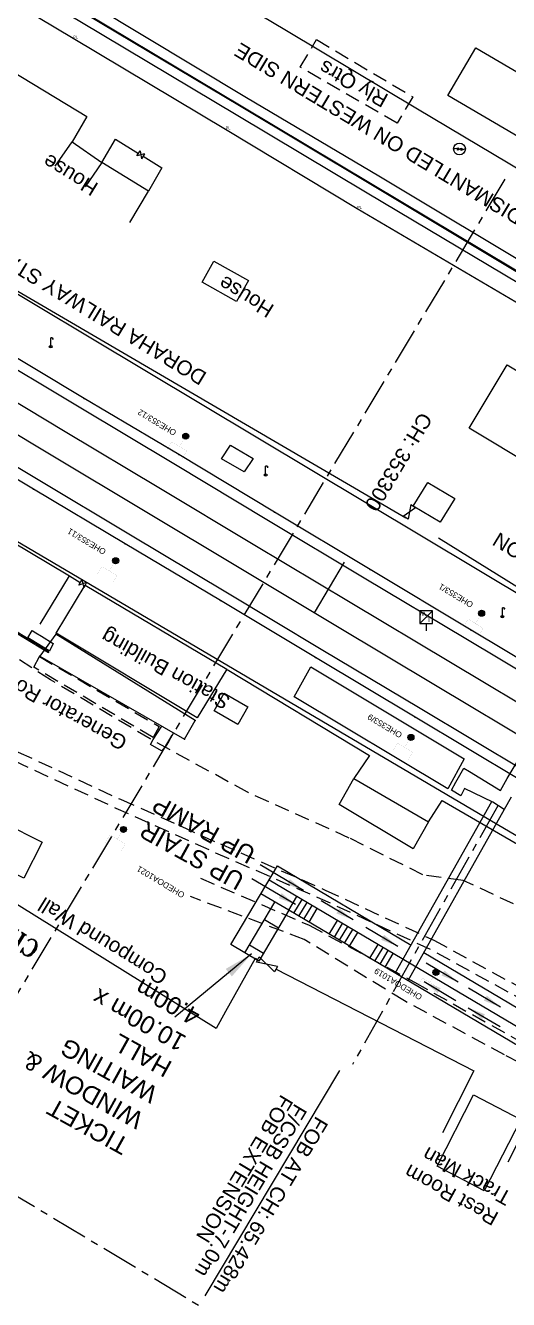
# Model space of a CAD drawing. Header units: metres. Extents: x 593168 to 611286, y 3401475 to 3412398.
# Drawn here: x 599823 to 599905, y 3408226.4 to 3408442.6 of the extents above; entities that cross this region are included whole.
import ezdxf
from ezdxf.enums import TextEntityAlignment as Align

# ---------------------------------------------------------------- set-up
doc = ezdxf.new("R2010")
doc.units = ezdxf.units.M
doc.header["$MEASUREMENT"] = 0
doc.linetypes.add('CENTER', pattern=[2, 1.25, -0.25, 0.25, -0.25])
doc.linetypes.add('DASHED', pattern=[0.75, 0.5, -0.25])
for name, color, linetype, lineweight in [('Cart Track', 34, 'Continuous', 0), ('Compound Wall', 251, 'Continuous', 0), ('DORAHA STATION PROP. DETAILS', 10, 'Continuous', 0), ("DORAHA STN. SRJ's", 251, 'Continuous', 0), ('Electric Pole', 251, 'Continuous', 0), ('Existing IR Chainage', 7, 'Continuous', 0), ('Existing IR Track', 7, 'Continuous', 0), ('Footpath Over Bridge', 7, 'Continuous', 0), ('Gate', 251, 'Continuous', 0), ('Govt buliding', 251, 'Continuous', 0), ('Grill', 251, 'Continuous', 0), ('IR PROP. DETAILS', 190, 'Continuous', 18), ('Lamp_Post', 251, 'Continuous', 0), ('OHE MAST', 8, 'Continuous', 0), ('OHE MAST TEXT', 8, 'Continuous', 0), ('Pipe Line', 4, 'Continuous', 0), ('Platform', 7, 'Continuous', 0), ('Residential Building Pucca', 251, 'Continuous', 0), ('Residential Building Semipucca', 251, 'Continuous', 0), ('Retaining Wall', 251, 'Continuous', 0), ('Shed', 251, 'Continuous', 0), ('SRJ CH. in Station', 7, 'Continuous', 0), ('Step', 7, 'Continuous', 0), ('Subroad Edge', 34, 'Continuous', 0), ('Text1', 251, 'Continuous', 0), ('Village Name', 7, 'Continuous', 0), ('WL', 7, 'Continuous', 0)]:
    doc.layers.add(name, color=color, linetype=linetype, lineweight=lineweight)
doc.layers.add('Existing Railway Boundary', color=7, linetype='CENTER')
doc.styles.add('CUT-FILL', font='cut-fill.shx', dxfattribs={"height": 2})
doc.styles.add('ROMANT', font='romant__.ttf')
doc.styles.get("Standard").update_dxf_attribs({"font": 'arial.ttf'})
doc.styles.add('Style-Arial', font='arial.ttf')
doc.styles.add('Vill txt', font='arial.ttf', dxfattribs={"height": 3})
doc.dimstyles.new('ISO-25', dxfattribs={"dimtxt": 2.5, "dimasz": 2.5, "dimexe": 1.25, "dimexo": 0.625, "dimtad": 1, "dimtxsty": 'Standard', "dimcen": 2.5, "dimadec": 0, "dimazin": 0, "dimtfac": 1, "dimtmove": 0, "dimatfit": 3, "dimfxl": 1, "dimarcsym": 0})

# ---------------------------------------------------------------- blocks, each defined once
blk = doc.blocks.new('GT')
at = {"layer": 'Gate'}
for p, q in [((-0.5, -0.5), (-0.5, 0.5)), ((-0.5, 0.5), (0.5, -0.5)), ((0.5, 0.5), (0.5, -0.5))]:
    blk.add_line(p, q, dxfattribs=at)
blk.add_lwpolyline([(0.5, 0.5), (-0.5, -0.5)], dxfattribs=at)
blk = doc.blocks.new('EP')
blk.add_hatch(color=8).paths.add_polyline_path([(-0.21, -0.05), (-0.21, 0.16), (-0.93, -0.01), (-0.31, 0.07), (-0.31, -0.19), (0.31, 0), (0.31, -0.24), (0.94, -0.01), (0.41, -0.1), (0.43, 0.15)])
at = {"color": 8}
for p, q in [((-0.93, -0.01), (-0.21, 0.16)), ((-0.31, 0.07), (-0.93, -0.01)), ((-0.31, -0.19), (-0.31, 0.07)), ((0.31, 0), (-0.31, -0.19)), ((-0.21, 0.16), (-0.21, -0.05)), ((-0.21, -0.05), (0.43, 0.15)), ((0.31, -0.24), (0.31, 0)), ((0.43, 0.15), (0.41, -0.1)), ((0.94, -0.01), (0.31, -0.24)), ((0.41, -0.1), (0.94, -0.01))]:
    blk.add_line(p, q, dxfattribs=at)
blk.add_circle((0, 0), 1, dxfattribs=at)
blk = doc.blocks.new('LP')
for points in [[(0, 0), (0, 1.5)], [(0.25, 1.35), (0.44, 1.35)]]:
    blk.add_lwpolyline(points)
for centre, radius, start, end in [((0.07, 0.99), 0.519, 57.6425, 97.3165), ((0.34, 1.33), 0.094, 11.7012, 168.0476)]:
    blk.add_arc(centre, radius, start, end)
at = {"extrusion": (0, 0, -1)}
blk.add_ellipse((0, 0.01), major_axis=(0.308, 0), ratio=0.400495, dxfattribs=at)
blk.add_ellipse((0.35, 1.36), major_axis=(0.0017, 0.0438), ratio=0.461056, start_param=1.74022, end_param=4.575836)
blk = doc.blocks.new('WL')
at = {"layer": 'WL'}
for p, q in [((1.07, 3.42), (-1.06, 3.42)), ((-1.06, 3.42), (-1.06, 1.29)), ((1.07, 1.29), (1.07, 3.42)), ((-1.06, 1.29), (1.07, 1.29)), ((0, 1.29), (0, 0))]:
    blk.add_line(p, q, dxfattribs=at)
blk.add_lwpolyline([(-1.06, 1.29), (1.07, 3.42)], dxfattribs=at)
at = {"layer": 'WL', "style": 'CUT-FILL'}
for s, p in [('W', (-0.08, 3.25)), ('L', (0.61, 2.26))]:
    blk.add_text(s, height=0.739, rotation=180, dxfattribs=at).set_placement(p)
blk = doc.blocks.new('OHE MAST')
h = blk.add_hatch(color=256)
h.dxf.hatch_style = 1
edge = h.paths.add_edge_path()
edge.add_arc((0, 0), 0.514, 0, 360)
at = {"const_width": 0.01}
for points in [[(1.5, 3.5), (1.5, 2), (-1.5, 2), (-1.5, 3.5)], [(0, 2), (0, 0)]]:
    blk.add_lwpolyline(points, dxfattribs=at)
blk.add_circle((0, 0), 0.514)

msp = doc.modelspace()

# ---------------------------------------------------------------- linework, layer by layer
at = {"layer": 'Cart Track', "color": 88, "linetype": 'DASHED', "ltscale": 5}
for points in [[(599852.7061, 3408297.8643), (599871.152, 3408289.8984), (599889.0437, 3408280.2215), (599906.1904, 3408270.603), (599924.6307, 3408260.3524), (599946.3257, 3408250.3366), (599964.9164, 3408239.7199), (600001.5665, 3408222.7369), (600020.6056, 3408214.6003), (600042.0157, 3408206.0129), (600066.5117, 3408194.1351), (600081.1976, 3408185.9946), (600086.722, 3408179.2522), (600088.6533, 3408172.7205)], [(600083.6553, 3408174.315), (600083.6771, 3408178.7988), (600081.739, 3408180.2812), (600079.8056, 3408184.2276), (600065.5097, 3408192.018), (600041.3301, 3408203.8629), (600019.2404, 3408212.2648), (600000.5271, 3408220.4648), (599981.0368, 3408228.6182), (599963.7365, 3408237.5181), (599945.1664, 3408248.4359), (599923.4202, 3408257.9119), (599904.3045, 3408267.8845), (599887.301, 3408277.0604), (599870.2837, 3408287.4912), (599851.0044, 3408294.7496)]]:
    msp.add_lwpolyline(points, dxfattribs=at)
at = {"layer": 'Compound Wall'}
for points in [[(599809.6311, 3408441.5013, 259.9519), (599833.3955, 3408427.1498, 260.2628), (599830.8978, 3408422.845, 262.1653)], [(599835.9658, 3408419.3225, 261.7434), (599838.2777, 3408423.2983, 259.877), (599842.1867, 3408420.8988, 260.5727)], [(599842.9611, 3408420.4194, 260.5687), (599846.149, 3408418.4291, 260.2718), (599843.8629, 3408414.5096, 261.5994)], [(599825.5049, 3408340.9634, 261.9583), (599830.4717, 3408349.2089, 262.0973)], [(599830.4708, 3408349.2093, 262.0963), (599832.3028, 3408348.0551, 262.4012)], [(599862.4441, 3408284.0519, 258.1425), (599862.0021, 3408284.2414, 259.791), (599856.9245, 3408275.2454, 259.586), (599855.3782, 3408272.359, 259.5071), (599787.9714, 3408314.2626, 258.3084)], [(599865.5183, 3408282.4619, 258.0505), (599899.1128, 3408265.1745, 259.605), (599893.7925, 3408254.6439, 156.3202)], [(599950.7216, 3408233.1092, 259.55), (599910.0809, 3408259.9224, 259.572), (599904.8798, 3408249.6499, 259.671)]]:
    msp.add_polyline3d(points, dxfattribs=at)
at = {"layer": 'DORAHA STATION PROP. DETAILS'}
msp.add_line((599864.344, 3408297.5907), (599912.6973, 3408268.993), dxfattribs=at)
at = {"layer": 'DORAHA STATION PROP. DETAILS', "linetype": 'CENTER', "ltscale": 5}
msp.add_lwpolyline([(599903.175, 3408310.1731), (599878.4941, 3408266.2599)], dxfattribs=at)
at = {"layer": 'DORAHA STATION PROP. DETAILS'}
for points in [[(599885.7561, 3408281.7319), (599902.1422, 3408310.8867)], [(599904.2647, 3408309.5607), (599887.9084, 3408280.459)], [(599890.6039, 3408285.2548), (599916.6794, 3408269.8329), (599913.8795, 3408265.0988), (599867.6781, 3408292.4239), (599862.5875, 3408283.8166), (599857.8534, 3408286.6164), (599865.7439, 3408299.9577), (599888.4515, 3408286.5277)], [(599860.2204, 3408285.2165), (599865.3111, 3408293.8238)], [(599867.6781, 3408292.4239), (599862.9441, 3408295.2237)], [(599867.6781, 3408292.4239), (599869.078, 3408294.7909)], [(599868.5388, 3408291.9148), (599869.9387, 3408294.2818)], [(599869.3995, 3408291.4057), (599870.7995, 3408293.7727)], [(599870.2603, 3408290.8967), (599871.6602, 3408293.2637)], [(599871.121, 3408290.3876), (599872.5209, 3408292.7546)], [(599863.5607, 3408290.8643), (599865.9277, 3408289.4643)], [(599874.5639, 3408288.3514), (599875.9638, 3408290.7184)], [(599875.4246, 3408287.8423), (599876.8246, 3408290.2093)], [(599876.2854, 3408287.3332), (599877.6853, 3408289.7002)], [(599877.1461, 3408286.8242), (599878.546, 3408289.1912)], [(599878.0068, 3408286.3151), (599879.4068, 3408288.6821)], [(599861.0159, 3408286.5614), (599863.3829, 3408285.1615)], [(599881.4498, 3408284.2789), (599882.8497, 3408286.6459)], [(599882.3105, 3408283.7698), (599883.7104, 3408286.1368)], [(599883.1712, 3408283.2607), (599884.5711, 3408285.6277)], [(599884.0319, 3408282.7517), (599885.4319, 3408285.1187)]]:
    msp.add_lwpolyline(points, dxfattribs=at)
at = {"layer": 'DORAHA STATION PROP. DETAILS', "elevation": 266.1131}
for points in [[(599885.7561, 3408281.7319), (599885.724, 3408281.6748)], [(599887.9084, 3408280.459), (599887.9034, 3408280.4499)]]:
    msp.add_lwpolyline(points, dxfattribs=at)
at = {"layer": "DORAHA STN. SRJ's", "lineweight": 13, "elevation": 267.4006, "flags": 128}
msp.add_lwpolyline([(599876.3018, 3408265.2459), (599853.4147, 3408227.0041)], dxfattribs=at)
at = {"layer": 'Existing IR Chainage', "color": 7, "linetype": 'Continuous', "lineweight": 13, "flags": 128}
msp.add_lwpolyline([(599877.1147, 3408351.5192), (599871.9779, 3408342.9393)], dxfattribs=at)
at = {"layer": 'Existing IR Track', "color": 0, "linetype": 'DASHED', "ltscale": 5, "flags": 128}
msp.add_lwpolyline([(600300.9941, 3408082.3917), (600280.6872, 3408091.1888), (600278.194, 3408092.197), (600275.4645, 3408093.2597), (600259.8356, 3408100.2013), (600244.9725, 3408108.5287), (600217.7499, 3408124.797), (600195.4514, 3408138.2511), (600177.9328, 3408148.4846), (600159.1489, 3408158.3834), (600139.3863, 3408168.0445), (600121.5005, 3408176.271), (600103.4945, 3408184.3792), (600085.5503, 3408192.4555), (600068.2262, 3408200.1721), (600044.0212, 3408211.0553), (600024.1862, 3408220.0175), (600004.0911, 3408229.1691), (599986.1424, 3408237.2709), (599968.0807, 3408245.4461), (599948.2324, 3408254.4952), (599909.4774, 3408276.0415), (599891.8619, 3408285.7167), (599873.0778, 3408294.3827), (599855.3291, 3408302.1459), (599838.3999, 3408309.725), (599821.0558, 3408317.7999), (599803.6602, 3408326.1886), (599786.4958, 3408334.8279), (599768.6698, 3408343.7482), (599750.442, 3408353.5777), (599744.6879, 3408357.0053), (599724.0956, 3408370.2137), (599704.7053, 3408384.0115), (599686.8914, 3408399.2996), (599669.2958, 3408416.597), (599652.1152, 3408433.2776), (599635.9553, 3408446.7247), (599620.8413, 3408457.3073), (599602.7895, 3408468.5208), (599565.5836, 3408490.2766), (599549.4534, 3408499.7086), (599533.478, 3408508.9593), (599491.1348, 3408533.6096)], dxfattribs=at)
at = {"layer": 'Existing IR Track', "color": 0, "flags": 128}
for points in [[(599953.8819, 3408370.6117), (599933.1033, 3408383.014), (599909.3811, 3408397.2151), (599881.0019, 3408414.1459), (599858.7381, 3408427.4473), (599832.5054, 3408443.1251), (599814.7325, 3408453.7146), (599788.5317, 3408469.4269), (599768.6156, 3408481.2662), (599748.4939, 3408493.3123), (599718.6366, 3408511.2497)], [(600060.097, 3408241.3763), (600041.6979, 3408252.3525), (600021.5588, 3408264.39), (600005.4299, 3408274.0664), (599986.7764, 3408285.235), (599986.7722, 3408285.2361), (599968.6642, 3408296.0462), (599950.7184, 3408306.7738), (599932.9045, 3408317.4584), (599915.0647, 3408328.1267), (599897.7151, 3408338.5079), (599880.4914, 3408348.7995), (599864.2703, 3408358.5453), (599848.1574, 3408368.1928), (599832.0945, 3408377.8038), (599815.2685, 3408387.8645), (599797.1726, 3408398.6684), (599779.9573, 3408409.0446), (599763.9529, 3408418.6291), (599746.7899, 3408428.903), (599728.3971, 3408439.9781), (599711.6102, 3408450.0311)], [(600070.937, 3408218.299), (600052.6596, 3408229.2569), (600034.8324, 3408239.9287), (600016.941, 3408250.6611), (599997.9538, 3408262.0183), (599979.5645, 3408273.0186), (599960.6352, 3408284.3537), (599943.3703, 3408294.7192), (599924.9764, 3408305.723), (599907.7274, 3408316.0423), (599889.9632, 3408326.6668), (599873.1796, 3408336.7079), (599857.0011, 3408346.413), (599840.8286, 3408356.0919), (599825.1725, 3408365.4715), (599808.424, 3408375.4895), (599790.6027, 3408386.1336), (599773.2182, 3408396.529), (599756.3822, 3408406.5684), (599738.9142, 3408417.0223), (599720.8995, 3408427.762), (599704.0274, 3408437.8014), (599687.1919, 3408447.8463)]]:
    msp.add_lwpolyline(points, dxfattribs=at)
at = {"layer": 'Existing IR Track', "color": 0, "lineweight": 15, "flags": 128}
for points in [[(600073.6066, 3408222.2952), (600055.125, 3408233.3496), (600037.3837, 3408243.922), (600019.4889, 3408254.6488), (600000.4568, 3408266.0368), (599981.8613, 3408277.1457), (599963.2375, 3408288.3266), (599945.7811, 3408298.7482), (599927.6268, 3408309.6039), (599910.1744, 3408320.0483), (599892.6006, 3408330.5792), (599875.6746, 3408340.7261), (599859.2809, 3408350.5411), (599843.3055, 3408360.1072), (599827.3511, 3408369.6529), (599810.8116, 3408379.5593), (599792.8268, 3408390.3244), (599775.6004, 3408400.6322), (599758.734, 3408410.7111), (599741.3882, 3408421.0734), (599723.2221, 3408431.9273), (599706.4353, 3408441.9657), (599689.9449, 3408451.8201)], [(600057.7236, 3408237.3078), (600040.1096, 3408247.7838), (600021.9675, 3408258.6299), (600002.9626, 3408270.0116), (599984.3554, 3408281.1368), (599965.8101, 3408292.227), (599948.2149, 3408302.7445), (599930.1759, 3408313.528), (599912.7063, 3408323.9567), (599895.1149, 3408334.4917), (599878.1064, 3408344.6676), (599861.6303, 3408354.54), (599845.6542, 3408364.1132), (599829.7223, 3408373.6615), (599812.9638, 3408383.7206), (599795.1325, 3408394.4058), (599777.6283, 3408404.891), (599761.5565, 3408414.4824), (599744.04, 3408424.9541), (599725.6163, 3408435.9988), (599708.9694, 3408445.9748)]]:
    msp.add_lwpolyline(points, dxfattribs=at)
at = {"layer": 'Existing Railway Boundary', "ltscale": 5}
msp.add_lwpolyline([(599936.2222, 3408204.7154), (599918.8408, 3408185.4773), (599771.2804, 3408274.0123), (599785.0232, 3408302.5983), (599708.5849, 3408348.2622), (599593.7586, 3408416.8589), (599615.059, 3408451.9179), (599554.734, 3408488.0427), (599482.8847, 3408531.0687), (599453.6679, 3408548.5649), (599424.7618, 3408565.8749)], dxfattribs=at)
at = {"layer": 'Footpath Over Bridge'}
msp.add_polyline3d([(599905.4228, 3408311.653, 265.9582), (599904.2647, 3408309.5607, 266.1131), (599902.3364, 3408310.7942, 266.0541), (599897.5273, 3408313.0929, 261.9254), (599896.8944, 3408311.8717, 261.0526), (599895.3063, 3408312.8228, 261.0356), (599896.053, 3408314.1491, 262.0653), (599897.4192, 3408316.5541, 262.0843), (599898.3581, 3408315.9969, 262.0823), (599903.5963, 3408312.7676, 265.9292), (599904.7706, 3408314.7972, 267.3978), (599914.7099, 3408331.3337, 267.3908)], dxfattribs=at)
at = {"layer": 'Govt buliding', "color": 7}
for p, q in [((599828.1806, 3408339.4555), (599833.1356, 3408347.6068)), ((599833.1356, 3408347.6068), (599857.1722, 3408333.3509)), ((599852.1619, 3408325.1084), (599828.1806, 3408339.4555)), ((599857.1722, 3408333.3509), (599852.1619, 3408325.1084))]:
    msp.add_line(p, q, dxfattribs=at)
at = {"layer": 'Govt buliding', "color": 88, "linetype": 'DASHED', "ltscale": 5}
msp.add_polyline3d([(599888.7294, 3408430.5033, 261.6364), (599886.0934, 3408426.0103, 260.1239), (599869.6417, 3408435.5183, 260.1849), (599872.3866, 3408440.1969, 260.1849)], close=True, dxfattribs=at)
at = {"layer": 'Govt buliding'}
for points in [[(599904.777, 3408385.0083, 261.7944), (599926.9511, 3408371.73, 260.8157), (599920.4237, 3408360.9574, 260.2598), (599898.3225, 3408374.2392, 260.2598)], [(599891.2714, 3408365.0485, 264.7945), (599895.8448, 3408362.3095, 263.4819), (599893.3631, 3408358.2925, 262.5902), (599888.7897, 3408361.0315, 263.9028)], [(599856.7061, 3408329.3, 263.5319), (599860.7107, 3408326.9765, 263.109), (599859.0219, 3408323.9563, 263.131), (599855.0173, 3408326.2798, 263.5539)], [(599876.2114, 3408310.364, 261.6264), (599878.7387, 3408314.8206, 262.5792), (599891.3951, 3408307.4165, 262.2033), (599888.8246, 3408302.8835, 262.2033)]]:
    msp.add_polyline3d(points, close=True, dxfattribs=at)
at = {"layer": 'Grill'}
for points in [[(599743.5253, 3408439.2744, 260.8927), (599745.5493, 3408442.1909, 262.2693), (599787.0962, 3408417.6919, 260.9846), (599887.5274, 3408359.0525, 261.8234)], [(599807.5575, 3408362.8458, 263.219), (599830.4717, 3408349.2089, 262.0973)], [(599893.1239, 3408355.6671, 261.7604), (599956.0444, 3408316.5455, 260.9296), (599983.3275, 3408300.3806, 261.4355), (600004.9159, 3408287.4891, 262.2163)], [(599857.2401, 3408333.2916, 263.5779), (599881.3641, 3408318.7048, 262.1423), (599878.7387, 3408314.8206, 262.5792)], [(599891.3951, 3408307.4165, 262.2033), (599893.7087, 3408311.0849, 261.8974), (600028.9074, 3408232.7324, 261.5735), (600029.9667, 3408233.183, 261.7034), (600030.3909, 3408234.3713, 261.6484)]]:
    msp.add_polyline3d(points, dxfattribs=at)
at = {"layer": 'IR PROP. DETAILS'}
for points in [[(599841.0508, 3408457.4452), (599867.291, 3408441.7629), (599889.5457, 3408428.467), (599917.9358, 3408411.5297), (599941.6594, 3408397.3277), (599947.9367, 3408393.5561), (599955.2578, 3408389.2481, -0.01420223), (599998.079, 3408362.3851), (600049.0153, 3408328.3781, 0.01232338), (600084.8361, 3408305.7188)], [(600077.132, 3408292.8484, -0.01232338), (600040.6865, 3408315.903), (599989.7502, 3408349.9099, 0.01420223), (599947.6506, 3408376.3202), (599940.3295, 3408380.6281), (599933.9632, 3408384.4526), (599910.2409, 3408398.6538), (599881.8606, 3408415.5852), (599859.5977, 3408428.886), (599833.3643, 3408444.5643)]]:
    msp.add_lwpolyline(points, format="xyb", dxfattribs=at)
at = {"layer": 'Pipe Line'}
msp.add_polyline3d([(600196.803, 3408218.776, 259.189), (600178.618, 3408232.53, 259.195), (600163.125, 3408242.123, 259.196), (600136.915, 3408257.691, 259.167), (600111.276, 3408272.775, 259.1), (600084.915, 3408288.453, 258.998), (600059.13, 3408303.882, 258.969), (599984.187, 3408348.936, 258.923), (599955.791, 3408365.898, 258.994), (599931.935, 3408380.325, 258.94), (599908.133, 3408394.497, 258.927), (599879.266, 3408411.472, 258.87), (599856.958, 3408424.961, 258.89), (599831.098, 3408440.387, 259.174), (599813.093, 3408451.16, 258.999), (599790.189, 3408464.58, 258.696)], dxfattribs=at)
at = {"layer": 'Platform'}
for points in [[(599684.7485, 3408471.8882, 260.7397), (599736.4783, 3408441.0134, 260.5168), (599740.0853, 3408438.8513, 260.9686), (599742.7628, 3408437.3349, 260.8957), (599746.6505, 3408441.257, 260.6817), (599787.0962, 3408417.6919, 260.9846), (599956.0444, 3408316.5455, 260.9296), (600040.0244, 3408263.2448, 260.7277), (600039.5939, 3408260.2132, 260.7137), (600041.2192, 3408258.9958, 260.6677), (600045.0922, 3408256.4844, 260.1749), (600156.5568, 3408192.0865, 259.643)], [(600060.9407, 3408242.8394, 260.0989), (600043.0386, 3408253.5852, 260.0719), (600039.1984, 3408255.8802, 260.7377), (600022.2758, 3408266.002, 260.7857), (600006.4449, 3408275.4866, 260.8297), (599987.854, 3408286.6406, 260.8287), (599969.3345, 3408297.7632, 260.8547), (599951.6601, 3408308.3436, 260.9076), (599933.8335, 3408318.958, 260.9376), (599915.9744, 3408329.6152, 260.9666), (599898.6451, 3408339.9743, 260.9716), (599881.48, 3408350.2724, 261.0136), (599865.2432, 3408359.9842, 261.0536), (599849.0082, 3408369.7595, 261.0826), (599832.9645, 3408379.3167, 261.0956), (599816.1698, 3408389.389, 261.1016), (599798.0619, 3408400.1509, 261.1106), (599780.8704, 3408410.5009, 261.1286), (599747.7206, 3408430.3685, 261.1436), (599738.3585, 3408435.9179, 261.0416), (599734.8427, 3408438.064, 260.5508), (599683.2083, 3408469.017, 260.5797)], [(600070.069, 3408216.7706, 260.1939), (600051.801, 3408227.7523, 260.2358), (600038.5549, 3408235.8179, 260.2378), (600034.4044, 3408238.2742, 260.7247), (600016.1433, 3408249.1622, 260.8147), (599997.0668, 3408260.6176, 260.8307), (599978.7096, 3408271.5653, 260.8587), (599959.7992, 3408282.914, 260.9266), (599942.5332, 3408293.2334, 260.9636), (599924.1527, 3408304.235, 261.0176), (599906.8769, 3408314.5445, 261.0186), (599889.1216, 3408325.2117, 260.8937), (599872.2465, 3408335.3247, 260.9366), (599856.1019, 3408345.0004, 260.9466), (599839.9244, 3408354.6032, 260.9836), (599824.3736, 3408363.9103, 261.0126), (599807.6674, 3408373.9131, 261.0426)], [(599791.5214, 3408372.7064, 261.0526), (600027.1784, 3408233.9117, 260.6147), (600030.5868, 3408236.4578, 260.7167), (600032.695, 3408235.2338, 260.6967), (600036.5866, 3408232.842, 260.2958), (600126.6597, 3408177.5963, 260.0759)], [(599851.8002, 3408324.6172, 261.2086), (599828.149, 3408339.3187, 261.2665), (599825.4348, 3408335.5532, 261.1646), (599849.9699, 3408321.4629, 261.0826), (599851.8002, 3408324.6172, 261.2086)]]:
    msp.add_polyline3d(points, dxfattribs=at)
for p in [(599832.965, 3408379.317, 261.096), (599849.008, 3408369.76, 261.083), (599824.374, 3408363.91, 261.013), (599865.243, 3408359.984, 261.054), (599839.924, 3408354.603, 260.984), (599881.48, 3408350.272, 261.014), (599856.102, 3408345, 260.947), (599828.149, 3408339.319, 261.267), (599898.645, 3408339.974, 260.972), (599825.435, 3408335.553, 261.165), (599872.246, 3408335.325, 260.937), (599851.8, 3408324.617, 261.209), (599889.122, 3408325.212, 260.894), (599849.97, 3408321.463, 261.083)]:
    msp.add_point(p, dxfattribs=at)
at = {"layer": 'Residential Building Pucca', "color": 88, "linetype": 'DASHED', "ltscale": 5}
msp.add_lwpolyline([(599845.6893, 3408323.6127), (599844.6443, 3408321.7731), (599824.4225, 3408333.6764), (599825.3937, 3408335.4894)], close=True, dxfattribs=at)
at = {"layer": 'Residential Building Pucca'}
for points in [[(599916.9098, 3408428.5738, 259.758), (599912.1866, 3408420.4906, 258.9802), (599894.6971, 3408430.6962, 262.1733), (599899.4284, 3408438.7934, 262.1733)], [(599899.0513, 3408261.1162, 261.0786), (599907.0503, 3408256.9312, 261.0456), (599900.8574, 3408244.8284, 261.3425), (599892.8584, 3408249.0135, 261.3425)]]:
    msp.add_polyline3d(points, close=True, dxfattribs=at)
for points in [[(599828.0449, 3408418.7405, 262.1653), (599830.8978, 3408422.845, 262.1653), (599835.9658, 3408419.3225, 261.7434), (599833.113, 3408415.218, 261.7434)], [(599840.7166, 3408409.187, 261.6414), (599843.8629, 3408414.5096, 261.5994), (599835.9658, 3408419.3225, 261.7434)]]:
    msp.add_polyline3d(points, dxfattribs=at)
at = {"layer": 'Residential Building Semipucca'}
msp.add_polyline3d([(599854.9872, 3408402.6228, 261.9014), (599860.8427, 3408399.3301, 260.1589), (599858.8302, 3408395.7382, 260.1529), (599852.9746, 3408399.0309, 261.8954)], close=True, dxfattribs=at)
at = {"layer": 'Retaining Wall'}
msp.add_polyline3d([(599821.3963, 3408339.469, 259.1182), (599821.5827, 3408339.6624, 259.1302), (599826.7852, 3408336.5012, 261.3915), (599826.9051, 3408336.145, 261.4075), (599826.6416, 3408336.2934, 261.3925)], close=True, dxfattribs=at)
at = {"layer": 'Shed'}
for points in [[(599860.115, 3408366.8333, 261.0246), (599856.2431, 3408369.0636, 261.0136), (599857.7682, 3408371.3628, 260.9916), (599861.6401, 3408369.1325, 260.9916)], [(599803.1179, 3408307.7442, 258.4714), (599806.2344, 3408313.8277, 258.6663), (599825.8518, 3408303.9636, 258.3994), (599822.734, 3408297.8776, 258.3994)]]:
    msp.add_polyline3d(points, close=True, dxfattribs=at)
msp.add_polyline3d([(599894.6952, 3408313.02, 261.0236), (599868.6203, 3408328.6494, 261.0446), (599871.4045, 3408333.7564, 260.9576), (599897.4794, 3408318.127, 260.9366), (599894.6952, 3408313.02, 261.0236)], dxfattribs=at)
at = {"layer": 'SRJ CH. in Station', "color": 7, "linetype": 'CENTER', "lineweight": 15, "ltscale": 5}
msp.add_line((599904.3699, 3408416.4986), (599806.6834, 3408253.3634), dxfattribs=at)
at = {"layer": 'Step'}
for points in [[(599827.0948, 3408336.4144, 261.2222), (599827.0184, 3408336.4654, 261.2226), (599824.9858, 3408337.7349, 259.755), (599823.9463, 3408338.3066, 259.717), (599823.4209, 3408338.6867, 259.2611), (599824.1447, 3408339.891, 259.2351), (599824.7309, 3408339.5126, 259.713), (599825.7387, 3408338.9482, 259.741), (599827.7214, 3408337.7269, 261.2136), (599827.0945, 3408336.42, 261.4035)], [(599844.2385, 3408320.592, 259.4001), (599844.6786, 3408321.4284, 260.0679), (599845.315, 3408322.3937, 260.0839), (599846.1427, 3408323.703, 261.1426), (599848.098, 3408322.5537, 261.1186), (599847.3198, 3408321.1506, 260.0689), (599846.8065, 3408320.3115, 260.0509), (599846.1041, 3408319.4744, 259.3591), (599844.2385, 3408320.592, 259.4001)]]:
    msp.add_polyline3d(points, dxfattribs=at)
at = {"layer": 'Subroad Edge', "color": 88, "linetype": 'DASHED', "ltscale": 5}
for points in [[(599653.1923, 3408434.5979), (599670.6024, 3408417.7067), (599688.1402, 3408400.492), (599705.8306, 3408385.4417), (599724.9523, 3408371.7078), (599745.5138, 3408358.5758), (599751.3492, 3408355.0681), (599769.811, 3408345.1553), (599787.139, 3408336.3207), (599804.4827, 3408327.679), (599821.7808, 3408319.2767), (599839.1261, 3408311.263), (599856.1127, 3408303.6808), (599873.8573, 3408295.8708), (599892.3106, 3408287.3395), (599910.3576, 3408277.4962), (599928.2015, 3408267.0062), (599948.9168, 3408256.1135), (599968.7554, 3408246.9897), (599985.6796, 3408239.3027), (600004.8971, 3408230.7789), (600024.9629, 3408221.6383), (600044.8455, 3408212.5301), (600069.0408, 3408201.8584)], [(600049.3994, 3408220.1904), (600028.3482, 3408229.2326), (600008.4239, 3408237.6507), (599990.5914, 3408248.3485), (599974.0642, 3408257.6571), (599954.1576, 3408267.5291), (599934.1973, 3408278.0699), (599915.9944, 3408288.7348), (599897.2797, 3408297.4988), (599890.4528, 3408298.448), (599877.954, 3408304.6935), (599860.7071, 3408312.4488), (599844.1702, 3408321.5161), (599827.2165, 3408331.5522), (599812.957, 3408340.7218)]]:
    msp.add_lwpolyline(points, dxfattribs=at)
at = {"layer": 'Subroad Edge'}
for points in [[(599726.0049, 3408512.9598, 257.8805), (599750.3013, 3408496.3323, 258.2194), (599767.5428, 3408485.9494, 258.5763), (599790.1942, 3408472.5447, 258.4984), (599816.6152, 3408456.7961, 258.5843), (599834.2788, 3408446.1735, 258.6603), (599860.5023, 3408430.3828, 258.6063), (599882.9644, 3408417.084, 258.6553), (599911.3693, 3408400.082, 258.7443), (599934.8299, 3408386.0384, 258.7073), (599958.964, 3408371.5989, 258.8742), (599972.739, 3408363.2805, 258.8133), (599986.9567, 3408355.4239, 258.8063), (600019.2669, 3408336.5066, 258.7773), (600034.3917, 3408327.6145, 258.8313), (600051.2856, 3408332.0389, 257.9485), (600057.4122, 3408339.9546, 257.8835)], [(600062.7119, 3408314.8112, 258.3244), (600054.3427, 3408324.6072, 257.9765), (600050.1303, 3408327.1114, 258.0025), (600038.8428, 3408324.8954, 258.7833), (600033.6401, 3408325.334, 258.9132), (600017.7022, 3408334.6942, 258.8612), (599985.7523, 3408353.6565, 258.8153), (599971.8596, 3408361.7165, 258.8503), (599958.0799, 3408370.1833, 258.8483), (599933.8271, 3408384.4543, 258.7283), (599910.1669, 3408398.4982, 258.7313), (599881.5981, 3408415.5896, 258.6693), (599859.3012, 3408428.9688, 258.6363), (599833.3003, 3408444.4707, 258.6693), (599815.576, 3408455.1364, 258.5903), (599789.391, 3408470.7737, 258.5183), (599766.6174, 3408484.4199, 258.5763), (599749.4404, 3408494.9273, 258.2844), (599724.9509, 3408511.5129, 258.0505)]]:
    msp.add_polyline3d(points, dxfattribs=at)

# ---------------------------------------------------------------- block references
at = {"layer": 'Electric Pole', "xscale": 0.9997078269552191, "yscale": 0.9997078269552191, "zscale": 0.9997078269552191}
msp.add_blockref('EP', (599896.6581, 3408421.6493, 263.095), dxfattribs=at)
at = {"layer": 'Gate'}
for p, xscale, yscale, zscale, rotation in [((599842.5739, 3408420.6591, 156.3202), 0.9107705916469413, 0.9997078268772506, 0.9107705916469413, 328.3120825936787), ((599888.1671, 3408360.0442, 156.3202), 2.352171670090454, 0.9997078268772503, 2.352171670090454, 57.31208259740154), ((599832.7194, 3408347.8303, 156.3202), 0.9468584266905424, 0.9997078268772506, 0.9468584266905424, 331.3120826037151), ((599863.9812, 3408283.2569, 156.3202), 3.461049426165637, 0.9997078268772505, 3.461049426165637, 332.3120825939989)]:
    msp.add_blockref('GT', p, dxfattribs=dict(at, xscale=xscale, yscale=yscale, zscale=zscale, rotation=rotation))
at = {"layer": 'Lamp_Post', "xscale": 0.9997078269552191, "yscale": 0.9997078269552191, "zscale": 0.9997078269552191}
for p in [(599827.2873, 3408388.0671, 264.0917), (599863.7596, 3408366.302, 264.3556), (599903.9413, 3408342.2621, 263.172)]:
    msp.add_blockref('LP', p, dxfattribs=at)
at = {"layer": 'OHE MAST', "rotation": 149.0208306544456}
for p in [(599850.195, 3408372.9026), (599838.3032, 3408351.7566), (599900.4206, 3408342.8394), (599888.4175, 3408321.7729), (599839.6264, 3408306.1452), (599892.6647, 3408281.8785)]:
    msp.add_blockref('OHE MAST', p, dxfattribs=at)
at = {"layer": 'WL', "xscale": 0.9997078269552191, "yscale": 0.9997078269552191, "zscale": 0.9997078269552191}
msp.add_blockref('WL', (599891.0069, 3408339.8407, 260.9976), dxfattribs=at)

# ---------------------------------------------------------------- texts
at = {"layer": 'DORAHA STATION PROP. DETAILS'}
for s, insert, char_height, width, attachment_point, rotation in [('UP RAMP', (599861.6138, 3408301.5043), 3, 18.942688, 4, 151.044359), ('UP STAIR', (599859.6905, 3408297.0356), 3, 21.934502, 4, 151.044359), ('TICKET WINDOW & WAITING HALL 10.00m x 4.00m', (599839.3899, 3408250.8061, 156.3202), 3, 25.346663, 1, 151.044359), ('FOB EXTENSION', (599868.5662, 3408260.0321, 133.7003), 2.5, 28.996702, 1, 239)]:
    msp.add_mtext(s, dxfattribs=dict(at, insert=insert, char_height=char_height, width=width, attachment_point=attachment_point, rotation=rotation))
at = {"layer": "DORAHA STN. SRJ's", "lineweight": 13, "insert": (599871.6183, 3408258.0692, 267.4006), "char_height": 2.5, "width": 48.267487, "attachment_point": 4, "rotation": 239.100173, "line_spacing_factor": 0.648, "style": 'Style-Arial'}
msp.add_mtext('\\pxsm1;FOB AT CH: 65.428m \\PF/CSB HEIGHT-7.0m', dxfattribs=at)
at = {"layer": 'Existing IR Chainage', "color": 7, "lineweight": 0, "insert": (599881.5365, 3408360.5271), "char_height": 2.5, "attachment_point": 6, "rotation": 239.091004, "line_spacing_factor": 0.60036, "style": 'Style-Arial'}
msp.add_mtext('CH: 353300', dxfattribs=at)
at = {"layer": 'IR PROP. DETAILS'}
msp.add_text('GOODS PLATFORM 15M WIDE IN LIEU OF SIDING TO BE DISMANTLED ON WESTERN SIDE', height=2.5, rotation=149, dxfattribs=at).set_placement((599858.8273, 3408438.728, 613.7163), align=Align.MIDDLE_RIGHT)
at = {"layer": 'OHE MAST TEXT'}
for s, p in [('OHE353/12', (599848.7118, 3408373.7742, 264.689)), ('OHE353/11', (599836.7684, 3408353.5679, 264.866)), ('OHE353/1', (599899.1123, 3408344.5814, 262.911)), ('OHE353/9', (599887.0457, 3408322.4577, 264.488)), ('OHEDOA1021', (599850.1326, 3408295.301, 262.106)), ('OHEDOA1019', (599890.444, 3408277.9784, 262.391))]:
    msp.add_text(s, height=1, rotation=149, dxfattribs=at).set_placement(p)
at = {"layer": 'Pipe Line'}
for p in [(599831.098, 3408440.387, 259.174), (599856.958, 3408424.961, 258.89), (599879.266, 3408411.472, 258.87)]:
    msp.add_text('PL', height=0.5, dxfattribs=at).set_placement(p)
at = {"layer": 'SRJ CH. in Station', "color": 10, "insert": (599826.2386, 3408287.4742), "char_height": 3, "attachment_point": 7, "rotation": 148.41588, "line_spacing_factor": 0.6, "style": 'ROMANT'}
msp.add_mtext('CH: 0.00 F/CSB', dxfattribs=at)
at = {"layer": 'Text1', "color": 88}
msp.add_text('Rly Qtrs', height=2.5, rotation=151.044359, dxfattribs=at).set_placement((599884.7879, 3408430.7524, 156.3202))
msp.add_text('Rly Qtrs', height=2.5, rotation=151.044359, dxfattribs=at).set_placement((599884.7879, 3408430.7524, 156.3202))
at = {"layer": 'Text1'}
for s, rotation, p in [('House', 148.408608, (599835.5535, 3408415.646, 156.3202)), ('House', 148.408608, (599835.5535, 3408415.646, 156.3202)), ('House', 148.408608, (599865.3889, 3408394.9842, 156.3202)), ('House', 148.408608, (599865.3889, 3408394.9842, 156.3202)), ('Station Building', 151.044359, (599857.9756, 3408328.5634, 263.3978)), ('Station Building', 151.044359, (599857.9756, 3408328.5634, 263.3978)), ('Generator Room', 151.044359, (599840.4988, 3408321.6076, 418.7114)), ('Generator Room', 151.044359, (599840.4988, 3408321.6076, 418.7114)), ('Compound Wall', 148.315291, (599847.3434, 3408281.7378, 156.3202)), ('Compound Wall', 148.315291, (599847.3434, 3408281.7378, 156.3202)), ('Track Man', 151.044359, (599905.7285, 3408244.3873, 312.6404)), ('Track Man', 151.044359, (599905.7285, 3408244.3873, 312.6404)), ('Rest Room', 151.044359, (599903.5067, 3408240.9711, 312.6404)), ('Rest Room', 151.044359, (599903.5067, 3408240.9711, 312.6404))]:
    msp.add_text(s, height=2.5, rotation=rotation, dxfattribs=at).set_placement(p)
at = {"layer": 'Village Name', "style": 'Vill txt'}
for p in [(599853.9519, 3408383.5486, 156.3202), (599944.1087, 3408331.8888, 156.3202)]:
    msp.add_text('DORAHA RAILWAY STATION', height=2.5, rotation=148.676336, dxfattribs=at).set_placement(p)

# ---------------------------------------------------------------- leaders
at = {"layer": 'DORAHA STATION PROP. DETAILS'}
for points, override in [([(599870.2117, 3408295.7597), (599862.8221, 3408300.1301)], {"dimtxt": 3, "dimasz": 3, "dimtad": 0, "dimdec": 3, "dimzin": 2, "dimtdec": 3}), ([(599868.8118, 3408293.3927), (599861.4222, 3408297.7631)], {"dimtxt": 3, "dimasz": 3, "dimtad": 0, "dimdec": 3, "dimzin": 2, "dimtdec": 3}), ([(599878.5924, 3408290.8031), (599873.1754, 3408294.0069)], {"dimtxt": 3, "dimasz": 3, "dimtad": 0, "dimdec": 3, "dimzin": 2, "dimtdec": 3}), ([(599886.1977, 3408286.3051), (599880.7807, 3408289.5089)], {"dimtxt": 3, "dimasz": 3, "dimtad": 0, "dimdec": 3, "dimzin": 2, "dimtdec": 3}), ([(599861.3662, 3408285.0164), (599848.3432, 3408274.3159)], {"dimtxt": 3, "dimasz": 5, "dimtad": 0, "dimdec": 3, "dimzin": 2, "dimtdec": 3}), ([(599896.4476, 3408280.2429), (599891.0306, 3408283.4467)], {"dimtxt": 3, "dimasz": 3, "dimtad": 0, "dimdec": 3, "dimzin": 2, "dimtdec": 3}), ([(599890.6439, 3408280.3222), (599896.0609, 3408277.1184)], {"dimtxt": 3, "dimasz": 3, "dimtad": 0, "dimdec": 3, "dimzin": 2, "dimtdec": 3}), ([(599903.6351, 3408275.992), (599898.2181, 3408279.1958)], {"dimtxt": 3, "dimasz": 3, "dimtad": 0, "dimdec": 3, "dimzin": 2, "dimtdec": 3}), ([(599898.1522, 3408275.8816), (599903.5692, 3408272.6778)], {"dimtxt": 3, "dimasz": 3, "dimtad": 0, "dimdec": 3, "dimzin": 2, "dimtdec": 3})]:
    msp.add_leader(points, dimstyle='ISO-25', override=override, dxfattribs=at)

doc.saveas('drawing.dxf')
